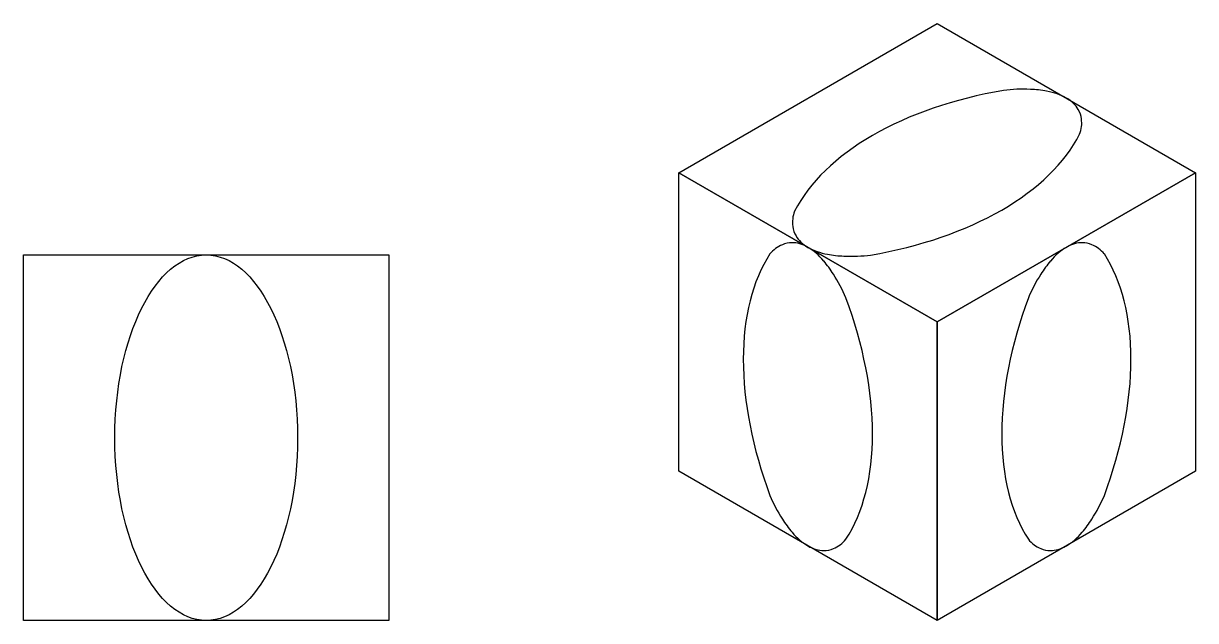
# Model space of a CAD drawing. Header units: millimetres. Extents: x 0 to 64.1, y 0 to 32.7.
import ezdxf

# ---------------------------------------------------------------- set-up
doc = ezdxf.new("R2010")
doc.units = ezdxf.units.MM
doc.layers.get('0').update_dxf_attribs({"lineweight": 25, "true_color": 0xffffff})

msp = doc.modelspace()

# ---------------------------------------------------------------- linework, layer by layer
for p, q in [((35.858, 24.495), (50, 32.66)), ((50, 32.66), (64.142, 24.495)), ((50, 16.33), (35.858, 24.495)), ((35.858, 24.495), (50, 16.33)), ((35.858, 8.165), (35.858, 24.495)), ((50, 16.33), (64.142, 24.495)), ((64.142, 24.495), (50, 16.33)), ((64.142, 24.495), (64.142, 8.165)), ((0, 0), (0, 20)), ((0, 20), (20, 20)), ((20, 20), (20, 0)), ((50, 0), (50, 16.33)), ((50, 16.33), (50, 0)), ((50, 0), (35.858, 8.165)), ((50, 0), (35.858, 8.165)), ((64.142, 8.165), (50, 0)), ((64.142, 8.165), (50, 0)), ((20, 0), (0, 0))]:
    msp.add_line(p, q)
for centre, major_axis, start_param, end_param in [((58.423, 19.632), (-16.911, 0), 4.999159, 5.497787), ((54.667, 26.367), (-4.671, 0), 4.619362, 4.934315), ((54.967, 27.266), (-3.097, 0), 4.374578, 4.669212), ((55.223, 27.51), (-2.614, 0), 3.926991, 4.413079), ((55.223, 27.51), (-2.614, 0), 3.440902, 3.926991), ((54.799, 27.363), (-3.097, 0), 3.18477, 3.479403), ((53.242, 27.189), (-4.671, 0), 2.919667, 3.23462), ((58.423, 19.632), (-16.911, 0), 5.497787, 5.996415), ((41.577, 29.358), (-16.911, 0), 2.356194, 2.854822), ((41.577, 29.358), (-16.911, 0), 1.857567, 2.356194), ((46.758, 21.8), (-4.671, 0), 6.06126, 6.376212), ((45.201, 21.627), (-3.097, 0), 0.043177, 0.337811), ((43.642, 16.402), (2.335, -4.045), 3.048566, 3.363518), ((43.013, 17.837), (1.548, -2.682), 2.803782, 3.098416), ((42.929, 18.278), (1.307, -2.263), 2.356194, 2.842283), ((44.777, 21.479), (-2.614, 0), 0.29931, 0.785398), ((57.071, 18.278), (-1.307, -2.263), 3.440902, 3.926991), ((56.987, 17.837), (-1.548, -2.682), 3.18477, 3.479403), ((56.358, 16.402), (-2.335, -4.045), 2.919667, 3.23462), ((51.351, 7.385), (8.456, -14.646), 3.428363, 3.926991), ((44.777, 21.479), (-2.614, 0), 0.785398, 1.271487), ((42.929, 18.278), (1.307, -2.263), 1.870106, 2.356194), ((45.033, 21.724), (-3.097, 0), 1.232986, 1.527619), ((45.333, 22.623), (-4.671, 0), 1.477769, 1.792722), ((57.071, 18.278), (-1.307, -2.263), 3.926991, 4.413079), ((48.649, 7.385), (-8.456, -14.646), 2.356194, 2.854822), ((42.845, 17.935), (1.548, -2.682), 1.613973, 1.908607), ((57.155, 17.935), (-1.548, -2.682), 4.374578, 4.669212), ((42.216, 17.225), (2.335, -4.045), 1.348871, 1.663823), ((57.784, 17.225), (-2.335, -4.045), 4.619362, 4.934315), ((34.506, 17.11), (8.456, -14.646), 0.785398, 1.284026), ((65.494, 17.11), (-8.456, -14.646), 4.999159, 5.497787), ((51.351, 7.385), (8.456, -14.646), 3.926991, 4.425619), ((48.649, 7.385), (-8.456, -14.646), 1.857567, 2.356194), ((34.506, 17.11), (8.456, -14.646), 0.28677, 0.785398), ((65.494, 17.11), (-8.456, -14.646), 5.497787, 5.996415), ((43.642, 7.27), (2.335, -4.045), 4.490463, 4.805416), ((56.358, 7.27), (-2.335, -4.045), 1.477769, 1.792722), ((43.013, 6.56), (1.548, -2.682), 4.755566, 5.0502), ((56.987, 6.56), (-1.548, -2.682), 1.232986, 1.527619), ((42.929, 6.216), (1.307, -2.263), 5.011699, 5.497787), ((57.071, 6.216), (-1.307, -2.263), 0.785398, 1.271487), ((42.929, 6.216), (1.307, -2.263), 5.497787, 5.983876), ((42.845, 6.658), (1.548, -2.682), 5.945375, 6.240008), ((42.216, 8.093), (2.335, -4.045), 6.190158, 6.505111), ((57.784, 8.093), (-2.335, -4.045), 6.06126, 6.376212), ((57.155, 6.658), (-1.548, -2.682), 0.043177, 0.337811), ((57.071, 6.216), (-1.307, -2.263), 0.29931, 0.785398)]:
    msp.add_ellipse(centre, major_axis=major_axis, ratio=0.57735, start_param=start_param, end_param=end_param)
msp.add_ellipse((10, 10), major_axis=(0, 10), ratio=0.5)

doc.saveas('drawing.dxf')
